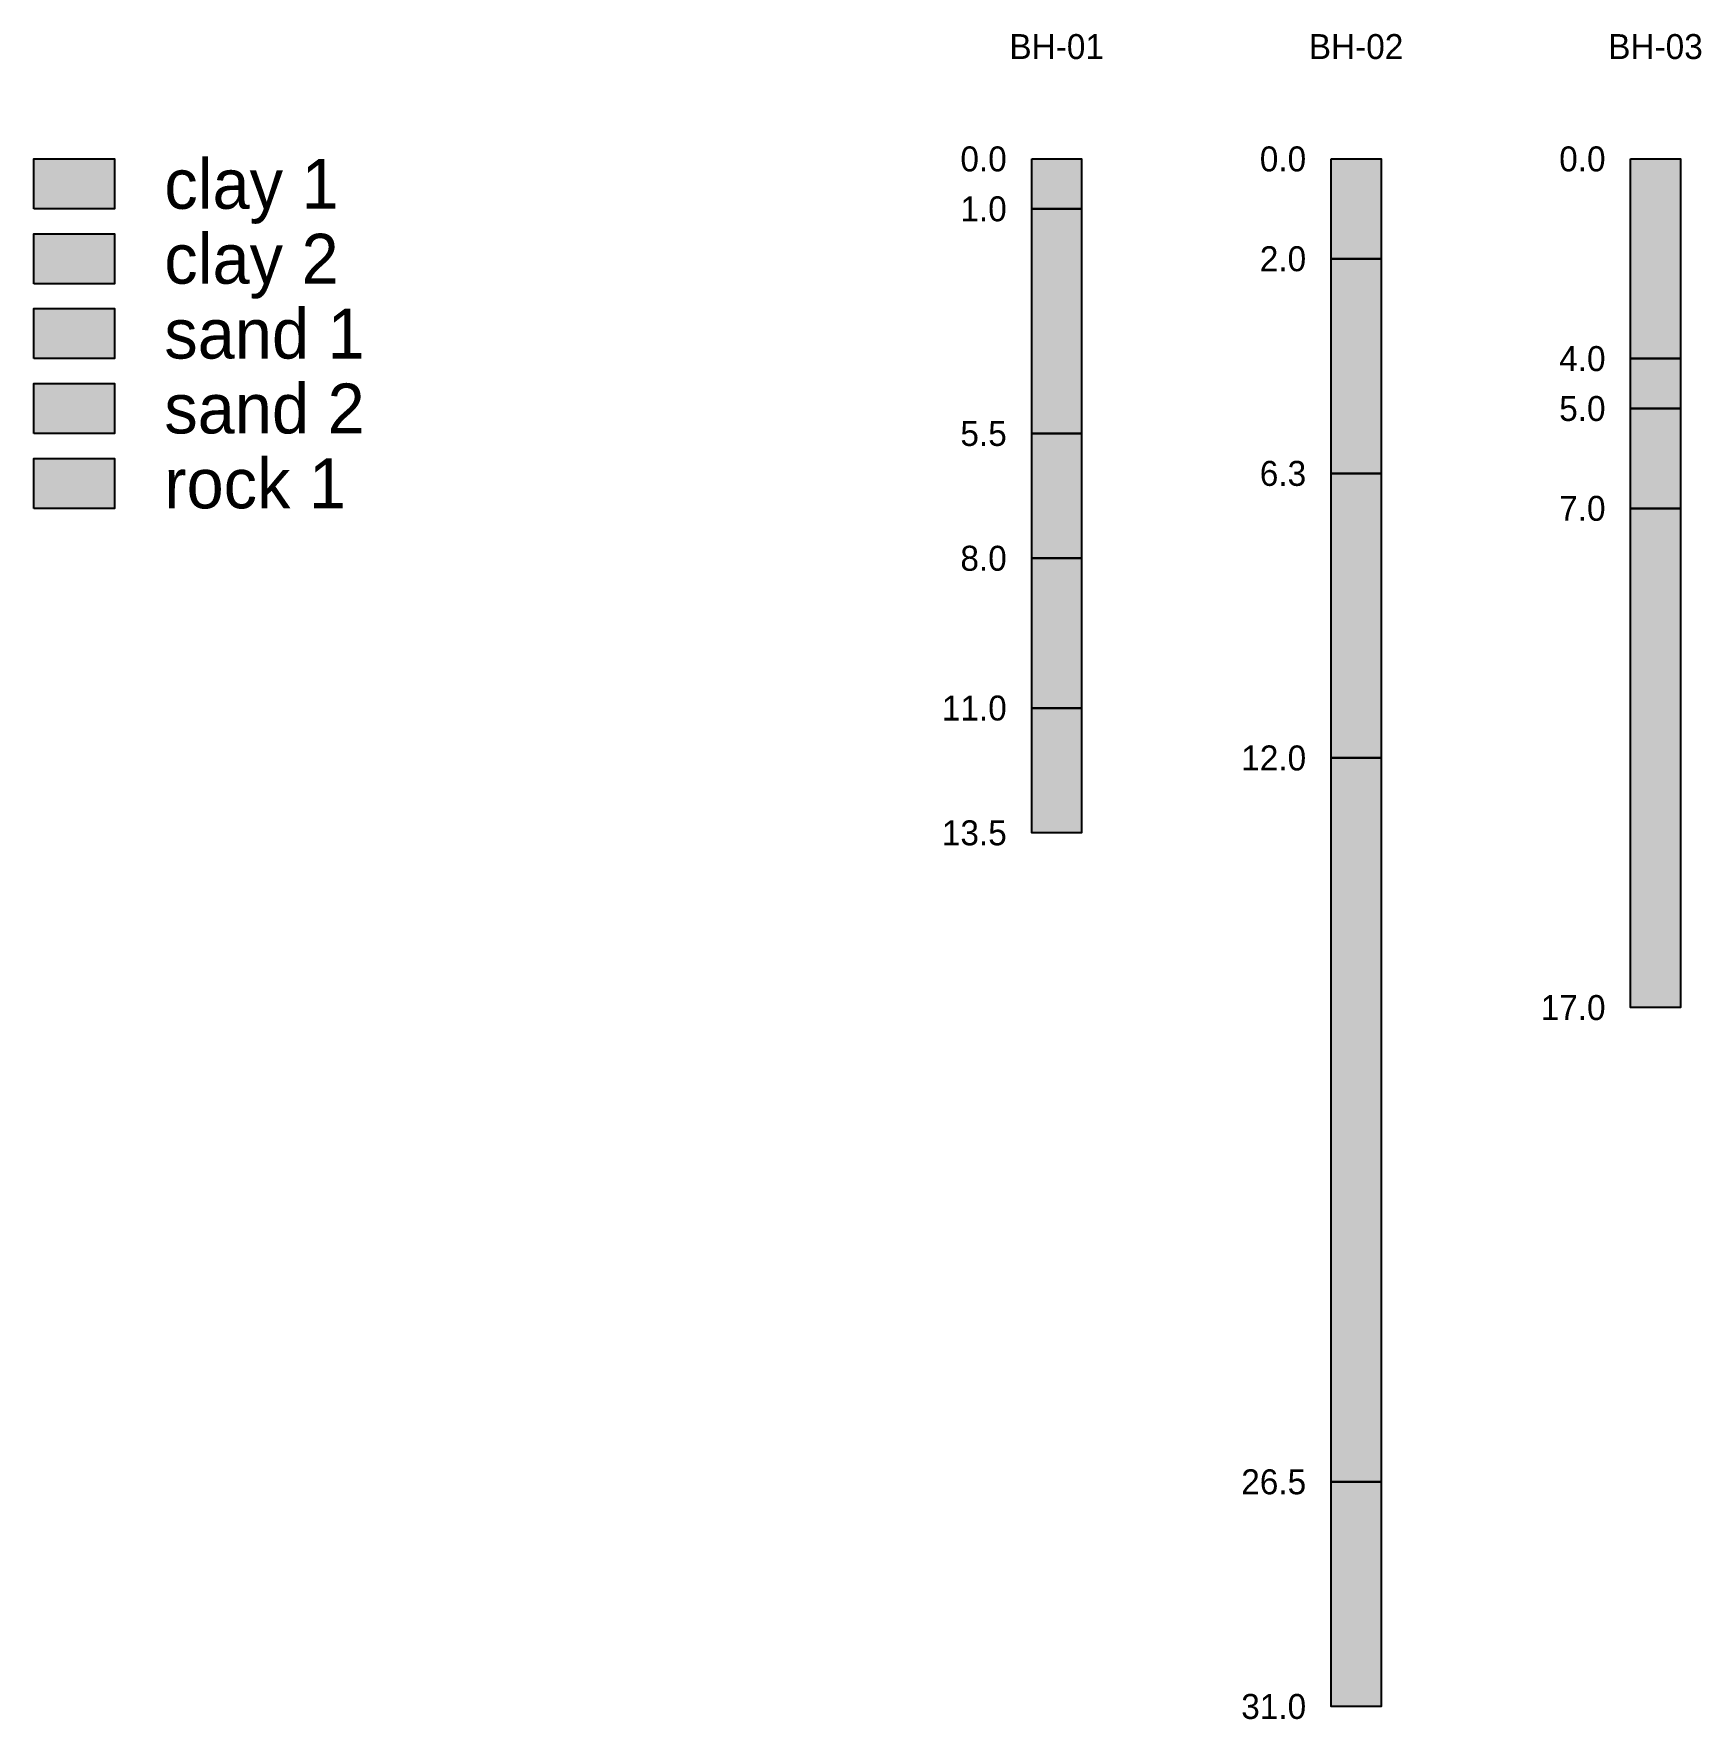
# Model space of a CAD drawing. Header units: metres. Extents: x -20 to 13.4, y -31.3 to 2.5.
import ezdxf
from ezdxf.enums import TextEntityAlignment as Align

# ---------------------------------------------------------------- set-up
doc = ezdxf.new("R2010")
doc.units = ezdxf.units.M
for name, color, linetype, true_color in [('borehole_boxes', 7, 'Continuous', 0xffffff), ('borehole_text', 7, 'Continuous', 0xffffff), ('clay 1', 7, 'Continuous', 0xfbb4ae), ('clay 2', 7, 'Continuous', 0xccebc5), ('dimension_text', 7, 'Continuous', 0xffffff), ('legend_boxes', 7, 'Continuous', 0xffffff), ('legend_text', 7, 'Continuous', 0xffffff), ('rock 1', 7, 'Continuous', 0xf2f2f2), ('sand 1', 7, 'Continuous', 0xfed9a6), ('sand 2', 7, 'Continuous', 0xe5d8bd)]:
    doc.layers.add(name, color=color, linetype=linetype, true_color=true_color)

msp = doc.modelspace()

# ---------------------------------------------------------------- hatches: boundary and pattern name
at = {"layer": 'clay 1'}
for points in [[(-20, -1), (-20, 0), (-18.382, 0), (-18.382, -1), (-20, -1)], [(0, 0), (1, 0), (1, -1), (0, -1)], [(6, 0), (7, 0), (7, -2), (6, -2)]]:
    msp.add_hatch(color=256, dxfattribs=at).paths.add_polyline_path(points)
at = {"layer": 'clay 2'}
for points in [[(12, 0), (13, 0), (13, -4), (12, -4)], [(0, -1), (1, -1), (1, -5.5), (0, -5.5)], [(-20, -2.5), (-20, -1.5), (-18.382, -1.5), (-18.382, -2.5), (-20, -2.5)], [(6, -2), (7, -2), (7, -6.3), (6, -6.3)]]:
    msp.add_hatch(color=256, dxfattribs=at).paths.add_polyline_path(points)
at = {"layer": 'rock 1'}
for points in [[(-20, -7), (-20, -6), (-18.382, -6), (-18.382, -7), (-20, -7)], [(12, -7), (13, -7), (13, -17), (12, -17)], [(0, -11), (1, -11), (1, -13.5), (0, -13.5)], [(6, -26.5), (7, -26.5), (7, -31), (6, -31)]]:
    msp.add_hatch(color=256, dxfattribs=at).paths.add_polyline_path(points)
at = {"layer": 'sand 1'}
for points in [[(-20, -4), (-20, -3), (-18.382, -3), (-18.382, -4), (-20, -4)], [(12, -4), (13, -4), (13, -5), (12, -5)], [(0, -5.5), (1, -5.5), (1, -8), (0, -8)], [(6, -6.3), (7, -6.3), (7, -12), (6, -12)]]:
    msp.add_hatch(color=256, dxfattribs=at).paths.add_polyline_path(points)
at = {"layer": 'sand 2'}
for points in [[(-20, -5.5), (-20, -4.5), (-18.382, -4.5), (-18.382, -5.5), (-20, -5.5)], [(12, -5), (13, -5), (13, -7), (12, -7)], [(0, -8), (1, -8), (1, -11), (0, -11)], [(6, -12), (7, -12), (7, -26.5), (6, -26.5)]]:
    msp.add_hatch(color=256, dxfattribs=at).paths.add_polyline_path(points)

# ---------------------------------------------------------------- linework, layer by layer
at = {"layer": 'borehole_boxes'}
for points in [[(0, 0), (1, 0), (1, -1), (0, -1)], [(6, 0), (7, 0), (7, -2), (6, -2)], [(12, 0), (13, 0), (13, -4), (12, -4)], [(0, -1), (1, -1), (1, -5.5), (0, -5.5)], [(6, -2), (7, -2), (7, -6.3), (6, -6.3)], [(12, -4), (13, -4), (13, -5), (12, -5)], [(12, -5), (13, -5), (13, -7), (12, -7)], [(0, -5.5), (1, -5.5), (1, -8), (0, -8)], [(6, -6.3), (7, -6.3), (7, -12), (6, -12)], [(12, -7), (13, -7), (13, -17), (12, -17)], [(0, -8), (1, -8), (1, -11), (0, -11)], [(0, -11), (1, -11), (1, -13.5), (0, -13.5)], [(6, -12), (7, -12), (7, -26.5), (6, -26.5)], [(6, -26.5), (7, -26.5), (7, -31), (6, -31)]]:
    msp.add_lwpolyline(points, close=True, dxfattribs=at)
at = {"layer": 'legend_boxes'}
for points in [[(-20, -1), (-20, 0), (-18.382, 0), (-18.382, -1), (-20, -1)], [(-20, -2.5), (-20, -1.5), (-18.382, -1.5), (-18.382, -2.5), (-20, -2.5)], [(-20, -4), (-20, -3), (-18.382, -3), (-18.382, -4), (-20, -4)], [(-20, -5.5), (-20, -4.5), (-18.382, -4.5), (-18.382, -5.5), (-20, -5.5)], [(-20, -7), (-20, -6), (-18.382, -6), (-18.382, -7), (-20, -7)]]:
    msp.add_lwpolyline(points, close=True, dxfattribs=at)

# ---------------------------------------------------------------- texts
at = {"layer": 'borehole_text'}
for s, p in [('BH-01', (0.5, 2)), ('BH-02', (6.5, 2)), ('BH-03', (12.5, 2))]:
    msp.add_text(s, height=0.5, dxfattribs=at).set_placement(p, align=Align.CENTER)
at = {"layer": 'dimension_text'}
for s, p in [('0.0', (-0.5, 0)), ('0.0', (5.5, 0)), ('0.0', (11.5, 0)), ('1.0', (-0.5, -1)), ('2.0', (5.5, -2)), ('4.0', (11.5, -4)), ('5.0', (11.5, -5)), ('5.5', (-0.5, -5.5)), ('6.3', (5.5, -6.3)), ('7.0', (11.5, -7)), ('8.0', (-0.5, -8)), ('11.0', (-0.5, -11)), ('12.0', (5.5, -12)), ('13.5', (-0.5, -13.5)), ('17.0', (11.5, -17)), ('26.5', (5.5, -26.5)), ('31.0', (5.5, -31))]:
    msp.add_text(s, height=0.5, dxfattribs=at).set_placement(p, align=Align.MIDDLE_RIGHT)
at = {"layer": 'legend_text'}
for s, p in [('clay 1', (-17.382, -1)), ('clay 2', (-17.382, -2.5)), ('sand 1', (-17.382, -4)), ('sand 2', (-17.382, -5.5)), ('rock 1', (-17.382, -7))]:
    msp.add_text(s, height=1, dxfattribs=at).set_placement(p)

doc.saveas('drawing.dxf')
